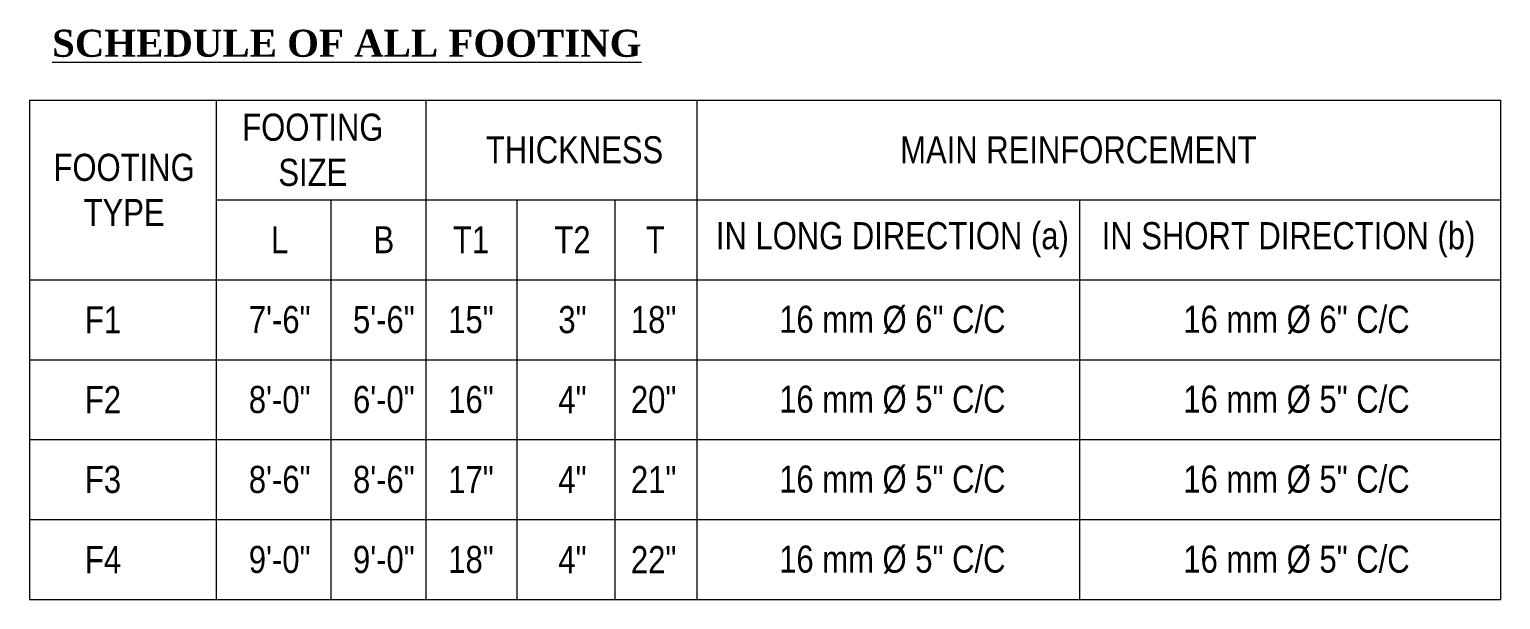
# Model space of a CAD drawing. Header units: inches. Extents: x -100787 to 3653, y -96809 to -8632.
# Drawn here: x -69169.5 to -69060.8, y -89104.1 to -89062 of the extents above; entities that cross this region are included whole.
import ezdxf

# ---------------------------------------------------------------- set-up
doc = ezdxf.new("R2010")
doc.units = ezdxf.units.IN
doc.header["$MEASUREMENT"] = 0
doc.layers.add('TEX', color=7, linetype='Continuous')
doc.styles.get("Standard").update_dxf_attribs({"font": 'ARIALN.TTF'})

msp = doc.modelspace()

# ---------------------------------------------------------------- linework, layer by layer
at = {"layer": 'TEX'}
for p, q in [((-69169.52, -89067.19), (-69155.72, -89067.19)), ((-69169.52, -89067.19), (-69169.52, -89074.55)), ((-69155.72, -89067.19), (-69147.23, -89067.19)), ((-69155.72, -89067.19), (-69155.72, -89074.55)), ((-69147.23, -89067.19), (-69140.21, -89067.19)), ((-69140.21, -89067.19), (-69133.49, -89067.19)), ((-69140.21, -89067.19), (-69140.21, -89074.55)), ((-69133.49, -89067.19), (-69126.24, -89067.19)), ((-69126.24, -89067.19), (-69120.2, -89067.19)), ((-69120.2, -89067.19), (-69091.91, -89067.19)), ((-69120.2, -89067.19), (-69120.2, -89074.55)), ((-69091.91, -89067.19), (-69060.79, -89067.19)), ((-69060.79, -89067.19), (-69060.79, -89074.55)), ((-69169.52, -89074.55), (-69169.52, -89080.46)), ((-69155.72, -89074.55), (-69147.23, -89074.55)), ((-69155.72, -89074.55), (-69155.72, -89080.46)), ((-69147.23, -89074.55), (-69140.21, -89074.55)), ((-69147.23, -89074.55), (-69147.23, -89080.46)), ((-69140.21, -89074.55), (-69133.49, -89074.55)), ((-69140.21, -89074.55), (-69140.21, -89080.46)), ((-69133.49, -89074.55), (-69126.24, -89074.55)), ((-69133.49, -89074.55), (-69133.49, -89080.46)), ((-69126.24, -89074.55), (-69120.2, -89074.55)), ((-69126.24, -89074.55), (-69126.24, -89080.46)), ((-69120.2, -89074.55), (-69091.91, -89074.55)), ((-69120.2, -89074.55), (-69120.2, -89080.46)), ((-69091.91, -89074.55), (-69060.79, -89074.55)), ((-69091.91, -89074.55), (-69091.91, -89080.46)), ((-69060.79, -89074.55), (-69060.79, -89080.46)), ((-69169.52, -89080.46), (-69155.72, -89080.46)), ((-69169.52, -89080.46), (-69169.52, -89086.36)), ((-69155.72, -89080.46), (-69147.23, -89080.46)), ((-69155.72, -89080.46), (-69155.72, -89086.36)), ((-69147.23, -89080.46), (-69140.21, -89080.46)), ((-69147.23, -89080.46), (-69147.23, -89086.36)), ((-69147.23, -89080.46), (-69140.21, -89080.46)), ((-69147.23, -89080.46), (-69147.23, -89098.16)), ((-69147.23, -89080.46), (-69147.23, -89104.07)), ((-69147.23, -89080.46), (-69147.23, -89104.07)), ((-69140.21, -89080.46), (-69133.49, -89080.46)), ((-69140.21, -89080.46), (-69140.21, -89086.36)), ((-69140.21, -89080.46), (-69133.49, -89080.46)), ((-69140.21, -89080.46), (-69140.21, -89098.16)), ((-69140.21, -89080.46), (-69140.21, -89104.07)), ((-69140.21, -89080.46), (-69140.21, -89104.07)), ((-69133.49, -89080.46), (-69126.24, -89080.46)), ((-69133.49, -89080.46), (-69133.49, -89086.36)), ((-69133.49, -89080.46), (-69126.24, -89080.46)), ((-69133.49, -89080.46), (-69133.49, -89098.16)), ((-69133.49, -89080.46), (-69133.49, -89104.07)), ((-69133.49, -89080.46), (-69133.49, -89104.07)), ((-69126.24, -89080.46), (-69120.2, -89080.46)), ((-69126.24, -89080.46), (-69126.24, -89086.36)), ((-69126.24, -89080.46), (-69120.2, -89080.46)), ((-69126.24, -89080.46), (-69126.24, -89098.16)), ((-69126.24, -89080.46), (-69126.24, -89104.07)), ((-69126.24, -89080.46), (-69126.24, -89104.07)), ((-69120.2, -89080.46), (-69091.91, -89080.46)), ((-69120.2, -89080.46), (-69120.2, -89086.36)), ((-69120.2, -89080.46), (-69091.91, -89080.46)), ((-69120.2, -89080.46), (-69120.2, -89098.16)), ((-69120.2, -89080.46), (-69120.2, -89104.07)), ((-69120.2, -89080.46), (-69120.2, -89104.07)), ((-69091.91, -89080.46), (-69060.79, -89080.46)), ((-69091.91, -89080.46), (-69091.91, -89086.36)), ((-69091.91, -89080.46), (-69060.79, -89080.46)), ((-69091.91, -89080.46), (-69091.91, -89098.16)), ((-69091.91, -89080.46), (-69091.91, -89104.07)), ((-69091.91, -89080.46), (-69091.91, -89104.07)), ((-69060.79, -89080.46), (-69060.79, -89086.36)), ((-69060.79, -89080.46), (-69060.79, -89098.16)), ((-69060.79, -89080.46), (-69060.79, -89104.07)), ((-69169.52, -89086.36), (-69155.72, -89086.36)), ((-69169.52, -89086.36), (-69169.52, -89104.07)), ((-69155.72, -89086.36), (-69147.23, -89086.36)), ((-69155.72, -89086.36), (-69155.72, -89104.07)), ((-69155.72, -89086.36), (-69155.72, -89104.07)), ((-69155.72, -89086.36), (-69155.72, -89104.07)), ((-69147.23, -89086.36), (-69140.21, -89086.36)), ((-69147.23, -89086.36), (-69147.23, -89104.07)), ((-69147.23, -89086.36), (-69147.23, -89104.07)), ((-69147.23, -89086.36), (-69147.23, -89104.07)), ((-69140.21, -89086.36), (-69133.49, -89086.36)), ((-69140.21, -89086.36), (-69140.21, -89104.07)), ((-69140.21, -89086.36), (-69140.21, -89104.07)), ((-69140.21, -89086.36), (-69140.21, -89104.07)), ((-69133.49, -89086.36), (-69126.24, -89086.36)), ((-69133.49, -89086.36), (-69133.49, -89104.07)), ((-69133.49, -89086.36), (-69133.49, -89104.07)), ((-69133.49, -89086.36), (-69133.49, -89104.07)), ((-69126.24, -89086.36), (-69120.2, -89086.36)), ((-69126.24, -89086.36), (-69126.24, -89104.07)), ((-69126.24, -89086.36), (-69126.24, -89104.07)), ((-69126.24, -89086.36), (-69126.24, -89104.07)), ((-69120.2, -89086.36), (-69091.91, -89086.36)), ((-69120.2, -89086.36), (-69120.2, -89104.07)), ((-69120.2, -89086.36), (-69120.2, -89104.07)), ((-69120.2, -89086.36), (-69120.2, -89104.07)), ((-69091.91, -89086.36), (-69060.79, -89086.36)), ((-69091.91, -89086.36), (-69091.91, -89104.07)), ((-69091.91, -89086.36), (-69091.91, -89104.07)), ((-69091.91, -89086.36), (-69091.91, -89104.07)), ((-69060.79, -89086.36), (-69060.79, -89104.07)), ((-69060.79, -89086.36), (-69060.79, -89104.07)), ((-69169.52, -89092.26), (-69155.72, -89092.26)), ((-69169.52, -89092.26), (-69169.52, -89104.07)), ((-69155.72, -89092.26), (-69147.23, -89092.26)), ((-69155.72, -89092.26), (-69155.72, -89104.07)), ((-69155.72, -89092.26), (-69155.72, -89104.07)), ((-69155.72, -89092.26), (-69155.72, -89104.07)), ((-69147.23, -89092.26), (-69140.21, -89092.26)), ((-69140.21, -89092.26), (-69133.49, -89092.26)), ((-69133.49, -89092.26), (-69126.24, -89092.26)), ((-69126.24, -89092.26), (-69120.2, -89092.26)), ((-69120.2, -89092.26), (-69091.91, -89092.26)), ((-69091.91, -89092.26), (-69060.79, -89092.26)), ((-69169.52, -89098.16), (-69155.72, -89098.16)), ((-69155.72, -89098.16), (-69147.23, -89098.16)), ((-69147.23, -89098.16), (-69140.21, -89098.16)), ((-69147.23, -89098.16), (-69140.21, -89098.16)), ((-69140.21, -89098.16), (-69133.49, -89098.16)), ((-69140.21, -89098.16), (-69133.49, -89098.16)), ((-69133.49, -89098.16), (-69126.24, -89098.16)), ((-69133.49, -89098.16), (-69126.24, -89098.16)), ((-69126.24, -89098.16), (-69120.2, -89098.16)), ((-69126.24, -89098.16), (-69120.2, -89098.16)), ((-69120.2, -89098.16), (-69091.91, -89098.16)), ((-69120.2, -89098.16), (-69091.91, -89098.16)), ((-69091.91, -89098.16), (-69060.79, -89098.16)), ((-69091.91, -89098.16), (-69060.79, -89098.16)), ((-69169.52, -89104.07), (-69155.72, -89104.07)), ((-69169.52, -89104.07), (-69155.72, -89104.07)), ((-69155.72, -89104.07), (-69147.23, -89104.07)), ((-69155.72, -89104.07), (-69147.23, -89104.07)), ((-69147.23, -89104.07), (-69140.21, -89104.07)), ((-69147.23, -89104.07), (-69140.21, -89104.07)), ((-69147.23, -89104.07), (-69140.21, -89104.07)), ((-69147.23, -89104.07), (-69140.21, -89104.07)), ((-69147.23, -89104.07), (-69140.21, -89104.07)), ((-69140.21, -89104.07), (-69133.49, -89104.07)), ((-69140.21, -89104.07), (-69133.49, -89104.07)), ((-69140.21, -89104.07), (-69133.49, -89104.07)), ((-69140.21, -89104.07), (-69133.49, -89104.07)), ((-69140.21, -89104.07), (-69133.49, -89104.07)), ((-69133.49, -89104.07), (-69126.24, -89104.07)), ((-69133.49, -89104.07), (-69126.24, -89104.07)), ((-69133.49, -89104.07), (-69126.24, -89104.07)), ((-69133.49, -89104.07), (-69126.24, -89104.07)), ((-69133.49, -89104.07), (-69126.24, -89104.07)), ((-69126.24, -89104.07), (-69120.2, -89104.07)), ((-69126.24, -89104.07), (-69120.2, -89104.07)), ((-69126.24, -89104.07), (-69120.2, -89104.07)), ((-69126.24, -89104.07), (-69120.2, -89104.07)), ((-69126.24, -89104.07), (-69120.2, -89104.07)), ((-69120.2, -89104.07), (-69091.91, -89104.07)), ((-69120.2, -89104.07), (-69091.91, -89104.07)), ((-69120.2, -89104.07), (-69091.91, -89104.07)), ((-69120.2, -89104.07), (-69091.91, -89104.07)), ((-69120.2, -89104.07), (-69091.91, -89104.07)), ((-69091.91, -89104.07), (-69060.79, -89104.07)), ((-69091.91, -89104.07), (-69060.79, -89104.07)), ((-69091.91, -89104.07), (-69060.79, -89104.07)), ((-69091.91, -89104.07), (-69060.79, -89104.07)), ((-69091.91, -89104.07), (-69060.79, -89104.07))]:
    msp.add_line(p, q, dxfattribs=at)

# ---------------------------------------------------------------- texts
for s, insert, char_height, width, attachment_point in [('{\\fTimes New Roman|b1|i0|c0|p18;\\LSCHEDULE OF ALL FOOTING}', (-69167.84, -89061.99), 2, 72.7601, 1), ('FOOTING \\PSIZE', (-69148.57, -89070.87), 2, 30.8734, 5), ('THICKNESS', (-69129.23, -89070.87), 2, 44.5141, 5), ('MAIN REINFORCEMENT', (-69091.99, -89070.87), 2, 69.837, 5), ('FOOTING \\PTYPE', (-69162.52, -89073.82), 2, 23.5306, 5), ('IN LONG DIRECTION (a)', (-69105.74, -89077.5), 2, 38.6634, 5), ('IN SHORT DIRECTION (b)', (-69076.46, -89077.5), 2, 36.4246, 5), ('{\\H1.8519x;L}', (-69151.02, -89077.5), 1.08, 19.2044, 5), ('{\\H1.8519x;B}', (-69143.32, -89077.5), 1.08, 14.7994, 5), ('{\\H1.8519x;T1}', (-69136.88, -89077.5), 1.08, 17.6373, 5), ('T2', (-69129.38, -89077.5), 2, 20.4277, 5), ('T', (-69123.26, -89077.5), 2, 18.9093, 5), ('{\\H1.8519x;F1}', (-69164.08, -89083.41), 1.08, 26.6392, 5), ('{\\H1.852x;7\'-6"}', (-69151.02, -89083.41), 1.08, 19.2044, 5), ('{\\H1.852x;5\'-6"}', (-69143.32, -89083.41), 1.08, 14.7994, 5), ('{\\H1.852x;15"}', (-69136.88, -89083.41), 1.08, 17.6373, 5), ('{\\H1.852x;3"}', (-69129.38, -89083.41), 1.08, 20.4277, 5), ('{\\H1.852x;18"}', (-69123.38, -89083.41), 1.08, 18.9093, 5), ('16 mm %%C 6" C/C', (-69105.74, -89083.41), 2, 38.6634, 5), ('16 mm %%C 6" C/C', (-69075.87, -89083.41), 2, 37.5933, 5), ('16 mm %%C 5" C/C', (-69105.74, -89089.31), 2, 38.6634, 5), ('16 mm %%C 5" C/C', (-69075.87, -89089.31), 2, 37.5933, 5), ('{\\H1.852x;F2}', (-69164.08, -89089.31), 1.08, 26.6392, 5), ('{\\H1.852x;8\'-0"}', (-69151.02, -89089.31), 1.08, 19.2044, 5), ('{\\H1.852x;6\'-0"}', (-69143.32, -89089.31), 1.08, 14.7994, 5), ('{\\H1.852x;16"}', (-69136.88, -89089.31), 1.08, 17.6373, 5), ('{\\H1.852x;4"}', (-69129.38, -89089.31), 1.08, 20.4277, 5), ('{\\H1.852x;20"}', (-69123.38, -89089.31), 1.08, 18.9093, 5), ('{\\H1.852x;F3}', (-69164.08, -89095.21), 1.08, 26.6392, 5), ('{\\H1.852x;8\'-6"}', (-69151.02, -89095.21), 1.08, 19.2044, 5), ('{\\H1.852x;8\'-6"}', (-69143.32, -89095.21), 1.08, 14.7994, 5), ('{\\H1.852x;17"}', (-69136.88, -89095.21), 1.08, 17.6373, 5), ('{\\H1.852x;4"}', (-69129.38, -89095.21), 1.08, 20.4277, 5), ('{\\H1.852x;21"}', (-69123.38, -89095.21), 1.08, 18.9093, 5), ('16 mm %%C 5" C/C', (-69105.74, -89095.21), 2, 38.6634, 5), ('16 mm %%C 5" C/C', (-69075.87, -89095.21), 2, 37.5933, 5), ('{\\H1.852x;F4}', (-69164.08, -89101.12), 1.08, 26.6392, 5), ('{\\H1.852x;9\'-0"}', (-69151.02, -89101.12), 1.08, 19.2044, 5), ('{\\H1.852x;9\'-0"}', (-69143.32, -89101.12), 1.08, 14.7994, 5), ('{\\H1.852x;18"}', (-69136.88, -89101.12), 1.08, 17.6373, 5), ('{\\H1.852x;4"}', (-69129.38, -89101.12), 1.08, 20.4277, 5), ('{\\H1.852x;22"}', (-69123.38, -89101.12), 1.08, 18.9093, 5), ('16 mm %%C 5" C/C', (-69105.74, -89101.12), 2, 38.6634, 5), ('16 mm %%C 5" C/C', (-69075.87, -89101.12), 2, 37.5933, 5)]:
    msp.add_mtext(s, dxfattribs=dict(at, insert=insert, char_height=char_height, width=width, attachment_point=attachment_point))

doc.saveas('drawing.dxf')
